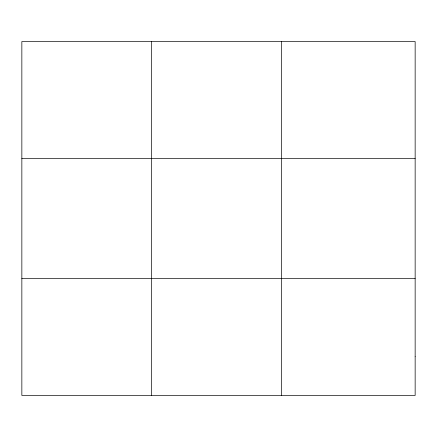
<?xml version="1.0" encoding="UTF-8"?>
<svg xmlns="http://www.w3.org/2000/svg" width="437" height="437" viewBox="0 0 437 437"><rect width="100%" height="100%" fill="white"/><g stroke="black" fill="none" stroke-linecap="round" stroke-linejoin="round"><path stroke-width="0.66" d="M151.639 41.559L151.639 395.441M281.428 41.559L281.428 395.441M21.85 158.341L415.15 158.341M21.85 278.659L415.15 278.659M415.15 356.516L415.15 395.441L21.85 395.441L21.85 41.559L415.15 41.559L415.15 356.516"/></g></svg>
